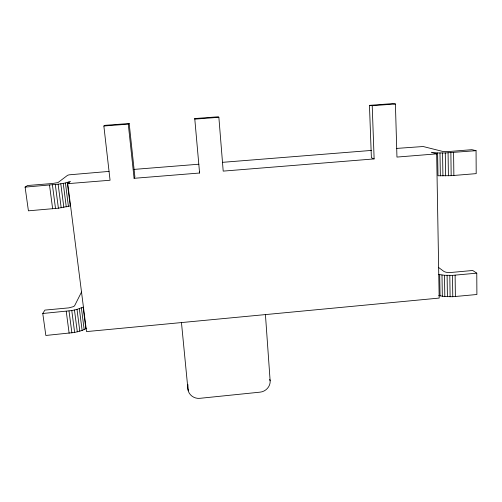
<?xml version="1.0" encoding="UTF-8"?>
<svg xmlns="http://www.w3.org/2000/svg" width="502" height="502" viewBox="0 0 502 502"><rect width="100%" height="100%" fill="white"/><g stroke="black" fill="none" stroke-linecap="round" stroke-linejoin="round"><path stroke-width="0.75" d="M265.42 314.447L270.139 380.842C270.584 386.584 265.614 391.685 260.017 392.156L199.934 398.312C194.362 399.027 188.432 394.955 187.936 389.182L181.442 322.409M81.506 292.051L74.585 305.8L73.587 306.596L68.912 307.864L44.885 310.104L42.77 313.493L45.839 335.462L74.641 332.462L82.127 330.473L86.764 328.22M374.128 158.914L371.386 157.785L369.459 105.364L372.214 105.721L374.128 158.914L223.202 171.113L218.866 117.311L218.389 116.771L194.751 118.554L199.589 173.021L134.084 178.31L134.887 176.861L129.183 123.505L105.138 125.324L103.858 126.002L110.063 180.249L67.751 183.669L86.539 331.59L439.175 298.081L436.665 153.863L431.243 152.294L437.606 152.953L445.287 152.947L476.059 150.682L476.197 173.629L451.172 175.675L438.001 175.756L437.606 152.953M67.751 183.669L70.443 181.373L65.429 182.992L58.125 184.215L25.1 187.114L28.413 210.821L58.395 208.198L70.249 205.914L67.281 182.559M103.858 126.002L128.28 124.157L129.183 123.505M25.1 187.114L27.566 185.514L52.553 183.494L57.981 182.59L67.575 175.298L69.119 174.834L109.041 171.402M42.77 313.493L71.78 310.562L77.007 309.395L83.112 307.136L85.867 328.804M438.71 295.59L444.816 296.575L452.779 296.726L476.9 294.498L476.774 273.17L472.715 270.484L450.489 272.523L446.265 272.31L444.188 271.626L438.604 267.491M438.334 274.425L444.483 275.284L452.497 275.366L476.774 273.17M134.04 169.4L198.874 164.217M222.311 162.347L371.505 150.418M396.505 148.423L423.173 146.521L443.134 151.541L448.813 151.529L471.861 149.678L476.059 150.682M436.665 153.863L396.957 157.076L395.407 103.97L392.313 103.638L369.459 105.364M218.866 117.311L194.864 119.125L194.751 118.554M372.214 105.721L395.407 103.97M269.731 379.361L270.139 380.842M199.407 171.653L199.589 173.021M52.409 184.88L55.521 208.537M69.006 310.995L71.893 332.92M49.516 185.144L52.647 208.807M66.233 311.315L69.138 333.246M58.125 184.215L61.194 207.809M74.465 310.023L77.308 331.891M55.308 184.573L58.395 208.198M71.78 310.562L74.641 332.462M65.429 182.992L68.423 206.416M81.387 307.927L84.16 329.657M63.252 183.412L66.27 206.906M79.335 308.686L82.127 330.473M60.798 183.826L63.842 207.376M77.007 309.395L79.824 331.226M68.749 182.144L68.943 183.694M128.28 124.157L134.084 178.31M439.696 274.707L440.059 295.91M442.563 152.997L442.921 175.907M444.483 275.284L444.816 296.575M439.984 152.997L440.354 175.863M441.986 275.04L442.337 296.293M448.079 152.84L448.399 175.813M449.805 275.447L450.106 296.795M445.287 152.947L445.625 175.888M447.106 275.416L447.426 296.745M453.582 152.495L453.871 175.48M455.113 275.184L455.377 296.544M450.871 152.69L451.172 175.675M452.497 275.366L452.779 296.726M188.225 389.245L188.231 390.776M187.93 384.595L187.936 389.182"/></g></svg>
